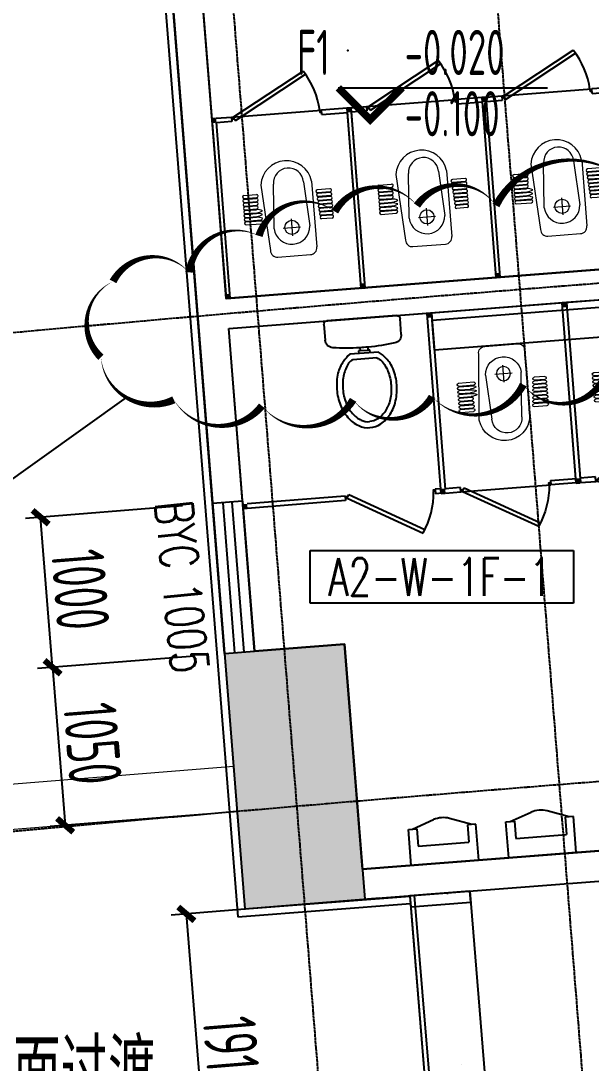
# Model space of a CAD drawing. Header units: millimetres. Extents: x 11639278 to 23698211, y -13072636 to -5537337.
# Drawn here: x 11751299 to 11755088, y -6396176 to -6389251 of the extents above; entities that cross this region are included whole.
import ezdxf
from ezdxf.enums import TextEntityAlignment as Align

# ---------------------------------------------------------------- set-up
doc = ezdxf.new("R2010")
doc.units = ezdxf.units.MM
doc.header["$LTSCALE"] = 10
for name, pattern in [('A2-RD-F1（少）$0$AUDIT_I_130807214254-2', [0]), ('A2-RG-AXIS$0$CENTER', [2, 1.25, -0.25, 0.25, -0.25]), ('A2-RG-AXIS$0$DOTE', [2.42, 2, -0.2, 0.02, -0.2]), ('A2-RI-F1$0$DOT2', [0.125, 0, -0.125])]:
    doc.linetypes.add(name, pattern=pattern)
for name, color, linetype in [('A2-RB-F1$0$A-DIMS-100', 1, 'Continuous'), ('A2-RD-F1（少）$0$A-1-1-X-toilel$0$A-FIXT', 55, 'Continuous'), ('A2-RD-F1（少）$0$B1-WC-FIXT', 55, 'A2-RD-F1（少）$0$AUDIT_I_130807214254-2'), ('A2-RG-AXIS$0$A-GRID', 1, 'A2-RG-AXIS$0$CENTER'), ('A2-RI-F1$0$$1$A-SYMB-NUMB-T', 4, 'Continuous'), ('A2-RI-F1$0$$3$A-SYMB', 4, 'Continuous'), ('A2-RI-F1$0$A-FLOR-OTLN', 4, 'A2-RI-F1$0$DOT2'), ('A2-RI-F1$0$A-GLAZ', 140, 'Continuous'), ('A2-RI-F1$0$A-SYMB', 4, 'Continuous'), ('A2-RI-F1$0$A-SYMB-AREA', 4, 'Continuous'), ('A2-RI-F1$0$A-SYMB-DOOR', 4, 'Continuous'), ('A2-RI-F1$0$A-SYMB-NAME', 4, 'Continuous'), ('A2-RI-F1$0$A-WALL', 7, 'Continuous'), ('A2-RI-F1$0$an-wndw-mull-v', 3, 'Continuous'), ('A2-RS-F1$0$A-HATH-GRAY', 8, 'Continuous'), ('A2-RS-F1$0$A-WALL-CONC', 6, 'Continuous')]:
    doc.layers.add(name, color=color, linetype=linetype)
doc.layers.add('A2-RD-F1（少）$0$A-X-AREA', color=6, linetype='Continuous', plot=False)
doc.layers.add('A2-RI-F1$0$A-X-AREA', color=6, linetype='Continuous', plot=False)
doc.layers.add('A2-RI-F1$0$A-DETL-LLIN', color=3, linetype='Continuous', lineweight=5)
doc.styles.add('A2-RB-F1$0$XD2008', font='hzs.shx', dxfattribs={"width": 0.7, "bigfont": 'hztxt.shx'})
doc.styles.add('A2-RI-F1$0$$1$ECADI-TXT', font='simplex.shx', dxfattribs={"bigfont": 'hztxt.shx'})
doc.styles.add('A2-RI-F1$0$ECADI', font='hzs.shx', dxfattribs={"width": 0.7, "bigfont": 'hztxt.shx'})
doc.styles.add('A2-RI-F1$0$ECADI-TXT', font='simplex.shx', dxfattribs={"bigfont": 'hztxt.shx'})
doc.styles.add('A2-RI-F1$0$XD2008', font='hzs.shx', dxfattribs={"width": 0.7, "bigfont": 'hztxt.shx'})
doc.dimstyles.new('A2-RB-F1$0$XD100$0', dxfattribs={"dimscale": 100, "dimtxt": 3.5, "dimasz": 1, "dimexe": 1, "dimexo": 2, "dimgap": 0.5, "dimtad": 1, "dimdec": 0, "dimdsep": 46, "dimtxsty": 'A2-RB-F1$0$XD2008', "dimblk1": 'A2-RB-F1$0$_ArchTick', "dimblk2": 'A2-RB-F1$0$_ArchTick', "dimsah": 1, "dimcen": 2.5, "dimclrt": 4, "dimaunit": 1, "dimadec": 0, "dimazin": 0, "dimtfac": 1, "dimtdec": 0, "dimtix": 1, "dimtmove": 1, "dimatfit": 3, "dimfxl": 0, "dimtolj": 1, "dimtzin": 0, "dimarcsym": 0})

# ---------------------------------------------------------------- blocks, each defined once
blk = doc.blocks.new('A2-RG-AXIS')
at = {"layer": 'A2-RG-AXIS$0$A-GRID', "linetype": 'A2-RG-AXIS$0$DOTE'}
for p, q in [((11756043.3, -6408979.7), (11752855.5, -6368906.3)), ((11754299.2, -6409123.8), (11751111, -6369045.1))]:
    blk.add_line(p, q, dxfattribs=at)
for radius in [313400, 308700, 304100, 300800]:
    blk.add_arc((11778730.7, -6694178.7), radius, 75.589285, 95.407644, dxfattribs=at)
blk = doc.blocks.new('A2-RB-F1$0$_ArchTick')
at = {"color": 0, "linetype": 'ByBlock', "const_width": 0.4}
blk.add_lwpolyline([(-0.5, -0.5), (0.5, 0.5)], dxfattribs=at)
blk = doc.blocks.new('*D1025')
at = {"layer": 'A2-RB-F1$0$A-DIMS-100', "color": 0, "lineweight": -2, "transparency": 16777216}
for p, q in [((11753683.6, -6395079.2), (11752298.7, -6395192.2)), ((11752553.9, -6397089.2), (11752398.4, -6395184)), ((11753839.1, -6396984.4), (11752454.2, -6397097.4))]:
    blk.add_line(p, q, dxfattribs=at)
at = {"layer": 'Defpoints', "color": 0, "transparency": 16777216}
for p in [(11753882.9, -6395062.9), (11752398.4, -6395184), (11754038.4, -6396968.1)]:
    blk.add_point(p, dxfattribs=at)
at = {"layer": 'A2-RB-F1$0$A-DIMS-100', "color": 0, "lineweight": -2, "transparency": 16777216, "xscale": 100, "yscale": 100, "zscale": 100}
for p, rotation in [((11752398.4, -6395184), 94.66579600365965), ((11752553.9, -6397089.2), 274.6657960036596)]:
    blk.add_blockref('A2-RB-F1$0$_ArchTick', p, dxfattribs=dict(at, rotation=rotation))
at = {"layer": 'A2-RB-F1$0$A-DIMS-100', "color": 4, "transparency": 16777216, "insert": (11752700.4, -6396118.3), "char_height": 350, "attachment_point": 5, "rotation": 274.6658, "style": 'A2-RB-F1$0$XD2008'}
blk.add_mtext('\\A1;1912', dxfattribs=at)
blk = doc.blocks.new('*D691')
at = {"layer": 'A2-RB-F1$0$A-DIMS-100', "color": 0, "lineweight": -2, "transparency": 16777216}
for p, q in [((11752372.9, -6392473.8), (11751330.8, -6392556.7)), ((11751509.8, -6393545.7), (11751430.5, -6392548.8)), ((11752452.1, -6393470.7), (11751410.1, -6393553.6))]:
    blk.add_line(p, q, dxfattribs=at)
at = {"layer": 'Defpoints', "color": 0, "transparency": 16777216}
for p in [(11752572.2, -6392458), (11751430.5, -6392548.8), (11752651.5, -6393454.8)]:
    blk.add_point(p, dxfattribs=at)
at = {"layer": 'A2-RB-F1$0$A-DIMS-100', "color": 0, "lineweight": -2, "transparency": 16777216, "xscale": 100, "yscale": 100, "zscale": 100}
for p, rotation in [((11751430.5, -6392548.8), 94.54826562277884), ((11751509.8, -6393545.7), 274.5482656227788)]:
    blk.add_blockref('A2-RB-F1$0$_ArchTick', p, dxfattribs=dict(at, rotation=rotation))
at = {"layer": 'A2-RB-F1$0$A-DIMS-100', "color": 4, "transparency": 16777216, "insert": (11751694.4, -6393029.4), "char_height": 350, "attachment_point": 5, "rotation": 274.54827, "style": 'A2-RB-F1$0$XD2008'}
blk.add_mtext('\\A1;1000', dxfattribs=at)
blk = doc.blocks.new('*D692')
at = {"layer": 'A2-RB-F1$0$A-DIMS-100', "color": 0, "lineweight": -2, "transparency": 16777216}
for p, q in [((11752452.1, -6393470.7), (11751410.1, -6393553.6)), ((11751509.8, -6393545.7), (11751593.3, -6394595.3)), ((11752535.6, -6394520.4), (11751493.6, -6394603.2))]:
    blk.add_line(p, q, dxfattribs=at)
at = {"layer": 'Defpoints', "color": 0, "transparency": 16777216}
for p in [(11752651.5, -6393454.8), (11752735, -6394504.5), (11751593.3, -6394595.3)]:
    blk.add_point(p, dxfattribs=at)
at = {"layer": 'A2-RB-F1$0$A-DIMS-100', "color": 0, "lineweight": -2, "transparency": 16777216, "xscale": 100, "yscale": 100, "zscale": 100}
for p, rotation in [((11751509.8, -6393545.7), 94.54826562258212), ((11751593.3, -6394595.3), 274.5482656225821)]:
    blk.add_blockref('A2-RB-F1$0$_ArchTick', p, dxfattribs=dict(at, rotation=rotation))
at = {"layer": 'A2-RB-F1$0$A-DIMS-100', "color": 4, "transparency": 16777216, "insert": (11751775.8, -6394052.6), "char_height": 350, "attachment_point": 5, "rotation": 274.54827, "style": 'A2-RB-F1$0$XD2008'}
blk.add_mtext('\\A1;1050', dxfattribs=at)
blk = doc.blocks.new('A2-RS-F1')
at = {"layer": 'A2-RS-F1$0$A-HATH-GRAY', "ltscale": 3}
h = blk.add_hatch(color=256, dxfattribs=at)
h.paths.add_polyline_path([(11790490.7, -6377046.5), (11789491.3, -6377010.6), (11789445.2, -6378310.2), (11790444.5, -6378345.7)], flags=16)
h.paths.add_polyline_path([(11794711.1, -6377235.6), (11794112.3, -6377197.1), (11794061, -6377995.6), (11794659.8, -6378034.1)], flags=0)
h.paths.add_polyline_path([(11794483.3, -6380778.7), (11793884.5, -6380740.2), (11793833.2, -6381538.6), (11794432, -6381577.1)], flags=0)
h.paths.add_polyline_path([(11793886.5, -6390060.6), (11793287.7, -6390022.1), (11793236.4, -6390820.5), (11793835.2, -6390859)], flags=0)
h.paths.add_polyline_path([(11793658.7, -6393603.7), (11793059.9, -6393565.2), (11793008.6, -6394363.6), (11793607.4, -6394402.1)], flags=0)
h.paths.add_polyline_path([(11789926.5, -6392936.5), (11788927.1, -6392900.6), (11788881, -6394200.2), (11789880.4, -6394235.7)], flags=16)
h.paths.add_polyline_path([(11781272, -6392739.2), (11780272, -6392732.1), (11780263.2, -6394032.4), (11781263.2, -6394039.2)], flags=16)
h.paths.add_polyline_path([(11772615.4, -6392790.7), (11771615.7, -6392812.3), (11771644.2, -6394112.4), (11772644, -6394090.4)], flags=16)
h.paths.add_polyline_path([(11771835.6, -6400549.4, 1), (11772735.6, -6400549.4, 1)])
h.paths.add_polyline_path([(11789601.8, -6400663.7, 1), (11788701.8, -6400663.7, 1)], flags=0)
h.paths.add_polyline_path([(11797125.5, -6401083.9, 1), (11798025.5, -6401083.9, 1)], flags=0)
h.paths.add_polyline_path([(11772266.5, -6376894.6), (11771266.7, -6376916.1), (11771295.3, -6378216.2), (11772295, -6378194.3)], flags=16)
h.paths.add_polyline_path([(11781379.7, -6376839.6), (11780379.7, -6376832.4), (11780370.9, -6378132.8), (11781370.9, -6378139.6)], flags=16)
h.paths.add_polyline_path([(11752826.5, -6385566), (11752029, -6385629.4), (11752187.6, -6387623.1), (11752985.1, -6387559.7)], flags=17)
h.paths.add_polyline_path([(11757362.8, -6385212.9), (11756565.3, -6385276.3), (11756723.9, -6387270.1), (11757521.2, -6387204.8)], flags=17)
h.paths.add_polyline_path([(11762965.1, -6393140.9), (11763031, -6394439.6), (11764029.7, -6394388.9), (11763963.9, -6393090.2)])
h.paths.add_polyline_path([(11793008.6, -6394363.6), (11793607.4, -6394402.1), (11793658.7, -6393603.7), (11793059.9, -6393565.2)], flags=17)
h.paths.add_polyline_path([(11793236.4, -6390820.5), (11793835.2, -6390859), (11793886.5, -6390060.6), (11793287.7, -6390022.1)], flags=17)
h.paths.add_polyline_path([(11793833.2, -6381538.6), (11794432, -6381577.1), (11794483.3, -6380778.7), (11793884.5, -6380740.2)], flags=17)
h.paths.add_polyline_path([(11794061, -6377995.6), (11794659.8, -6378034.1), (11794711.1, -6377235.6), (11794112.3, -6377197.1)], flags=17)
h.paths.add_polyline_path([(11762159.9, -6377261.3), (11762225.8, -6378560), (11763224.5, -6378509.3), (11763158.6, -6377210.6)], flags=17)
edge = h.paths.add_edge_path(flags=16)
edge.add_arc((11772285.6, -6400549.4), 450, 0, 360)
edge = h.paths.add_edge_path(flags=16)
edge.add_arc((11789151.8, -6400663.7), 450, 0, 360)
edge = h.paths.add_edge_path()
edge.add_arc((11763857, -6400855.6), 450, 0, 360)
edge = h.paths.add_edge_path(flags=17)
edge.add_arc((11797575.5, -6401083.9), 450, 0, 360)
edge = h.paths.add_edge_path()
edge.add_arc((11755440.6, -6401403.6), 450, 0, 360)
h.paths.add_polyline_path([(11756756.1, -6377586.7), (11756914.7, -6379580.4), (11756117.2, -6379643.9), (11755958.6, -6377650.1)], flags=17)
h.paths.add_polyline_path([(11757322.6, -6394796.6), (11758120, -6394731.3), (11758001.2, -6393237.8), (11757203.7, -6393301.3)])
h.paths.add_polyline_path([(11752786.3, -6395149.5), (11753583.8, -6395086), (11753449, -6393391.4), (11752651.5, -6393454.8)])
h.paths.add_polyline_path([(11751581, -6379997.1), (11752378.4, -6379933.7), (11752219.8, -6377940), (11751422.4, -6378003.4)])
edge = h.paths.add_edge_path()
edge.add_line((11771615.7, -6392812.7), (11771644.2, -6394112.4))
edge.add_line((11771644.2, -6394112.4), (11772644, -6394090.4))
edge.add_line((11772644, -6394090.4), (11772615.4, -6392790.7))
edge.add_line((11772615.4, -6392790.7), (11771615.7, -6392812.3))
edge.add_line((11780272, -6392732.4), (11780263.2, -6394032.4))
edge.add_line((11780263.2, -6394032.4), (11781263.2, -6394039.2))
edge.add_line((11781263.2, -6394039.2), (11781272, -6392739.2))
edge.add_line((11781272, -6392739.2), (11780272, -6392732.1))
edge.add_line((11788927.1, -6392901), (11788881, -6394200.2))
edge.add_line((11788881, -6394200.2), (11789880.4, -6394235.7))
edge.add_line((11789880.4, -6394235.7), (11789926.5, -6392936.5))
edge.add_line((11789926.5, -6392936.5), (11788927.1, -6392900.6))
edge.add_line((11789491.3, -6377011), (11789445.2, -6378310.2))
edge.add_line((11789445.2, -6378310.2), (11790444.5, -6378345.7))
edge.add_line((11790444.5, -6378345.7), (11790490.7, -6377046.5))
edge.add_line((11790490.7, -6377046.5), (11789491.3, -6377010.6))
edge.add_line((11780379.7, -6376832.8), (11780370.9, -6378132.8))
edge.add_line((11780370.9, -6378132.8), (11781370.9, -6378139.6))
edge.add_line((11781370.9, -6378139.6), (11781379.7, -6376839.6))
edge.add_line((11781379.7, -6376839.6), (11780379.7, -6376832.4))
edge.add_line((11771266.7, -6376916.5), (11771295.3, -6378216.2))
edge.add_line((11771295.3, -6378216.2), (11772295, -6378194.3))
edge.add_line((11772295, -6378194.3), (11772266.5, -6376894.6))
edge.add_line((11772266.5, -6376894.6), (11771266.7, -6376916.1))
edge.add_line((11756723.9, -6387270.1), (11757521.2, -6387204.8))
edge.add_line((11756565.3, -6385276.3), (11757362.8, -6385212.9))
edge.add_line((11756565.3, -6385276.3), (11756723.9, -6387270.1))
edge.add_line((11752187.6, -6387623.1), (11752985.1, -6387559.7))
edge.add_line((11752029, -6385629.4), (11752826.5, -6385566))
edge.add_line((11752029, -6385629.4), (11752187.6, -6387623.2))
edge.add_line((11752826.5, -6385566), (11752985.1, -6387559.7))
edge.add_line((11757362.2, -6385205.2), (11757521.2, -6387204.8))
edge = h.paths.add_edge_path()
edge.add_arc((11847549.5, -6408655.2), 450, 0, 360)
h.paths.add_polyline_path([(11818747.1, -6372607.5), (11817357.2, -6372439.1), (11817138.8, -6374225.8), (11818528.7, -6374394.2)])
h.paths.add_polyline_path([(11827964.2, -6373889.1), (11826579.8, -6373680.9), (11826310.1, -6375460.6), (11827694.6, -6375668.8)])
h.paths.add_polyline_path([(11837140.7, -6375434.8), (11835762.8, -6375187), (11835442.2, -6376958.2), (11836820.1, -6377206.1)])
h.paths.add_polyline_path([(11814457.2, -6396161.7), (11815846.9, -6396331.6), (11816041, -6394743.5), (11814651.4, -6394573.1)])
h.paths.add_polyline_path([(11851385, -6401917.5), (11850605.4, -6401737.8), (11850371.1, -6402710), (11851150.7, -6402889.7)])
h.paths.add_polyline_path([(11846959.8, -6400859), (11846180.2, -6400679.3), (11845945.9, -6401651.6), (11846725.5, -6401831.3)])
h.paths.add_polyline_path([(11841338.2, -6400630.1), (11839968.3, -6400341.3), (11840298.4, -6398775.8), (11841668.4, -6399064)])
h.paths.add_polyline_path([(11831505.8, -6398704), (11832883.4, -6398953.4), (11833168.4, -6397379), (11831790.9, -6397129.1)])
h.paths.add_polyline_path([(11822999.8, -6397310.5), (11824384, -6397520.2), (11824623.6, -6395938.3), (11823239.5, -6395728)])
h.paths.add_polyline_path([(11806985.1, -6395311.3), (11806188.5, -6395237.1), (11806299.9, -6394042), (11807096.4, -6394116.5)])
h.paths.add_polyline_path([(11800592, -6394828.7), (11801190.8, -6394867.2), (11801242.1, -6394068.8), (11800643.4, -6394030.3)])
h.paths.add_polyline_path([(11793008.6, -6394363.6), (11793607.4, -6394402.1), (11793658.7, -6393603.7), (11793059.9, -6393565.2)], flags=17)
h.paths.add_polyline_path([(11800819.8, -6391285.9), (11801418.6, -6391324.4), (11801469.9, -6390525.9), (11800871.2, -6390487.4)])
h.paths.add_polyline_path([(11793236.4, -6390820.5), (11793835.2, -6390859), (11793886.5, -6390060.6), (11793287.7, -6390022.1)], flags=17)
h.paths.add_polyline_path([(11853037, -6395063.6), (11853271.3, -6394091.4), (11852491.7, -6393911.7), (11852257.4, -6394883.9)])
h.paths.add_polyline_path([(11854911.5, -6387286.2), (11855145.9, -6386314), (11854366.3, -6386134.3), (11854131.9, -6387106.5)])
h.paths.add_polyline_path([(11846269, -6377243.5), (11844898.8, -6376956.1), (11844527.5, -6378717.4), (11845897.7, -6379004.7)])
h.paths.add_polyline_path([(11848611.8, -6394005), (11848846.2, -6393032.8), (11848066.6, -6392853.1), (11847832.2, -6393825.3)])
h.paths.add_polyline_path([(11850486.4, -6386227.4), (11850720.8, -6385255.2), (11849941.2, -6385075.5), (11849706.8, -6386047.7)])
h.paths.add_polyline_path([(11843712.1, -6384523.3), (11844299.2, -6384647.1), (11844423, -6384060), (11843835.9, -6383936.2)])
h.paths.add_polyline_path([(11842061.7, -6392351.2), (11842648.8, -6392475), (11842772.6, -6391887.9), (11842185.5, -6391764.1)])
h.paths.add_polyline_path([(11808357.4, -6373042.4), (11808954.8, -6373098.1), (11809029, -6372301.4), (11808431.6, -6372245.8)])
h.paths.add_polyline_path([(11793833.2, -6381538.6), (11794432, -6381577.1), (11794483.3, -6380778.7), (11793884.5, -6380740.2)], flags=17)
h.paths.add_polyline_path([(11801416.6, -6382004.6), (11802015.3, -6382043.1), (11802066.7, -6381244.7), (11801467.9, -6381206.2)])
h.paths.add_polyline_path([(11801644.4, -6378461.8), (11802243.1, -6378500.3), (11802294.5, -6377701.9), (11801695.7, -6377663.4)])
h.paths.add_polyline_path([(11794061, -6377995.6), (11794659.8, -6378034.1), (11794711.1, -6377235.6), (11794112.3, -6377197.1)], flags=17)
h.paths.add_polyline_path([(11808460.5, -6379479.9), (11807663.9, -6379405.7), (11807775.3, -6378210.6), (11808571.8, -6378285.1)])
edge = h.paths.add_edge_path(flags=16)
edge.add_arc((11772285.6, -6400549.4), 450, 0, 360)
edge = h.paths.add_edge_path(flags=17)
edge.add_arc((11789151.8, -6400663.7), 450, 0, 360)
edge = h.paths.add_edge_path(flags=17)
edge.add_arc((11797575.5, -6401083.9), 450, 0, 360)
edge = h.paths.add_edge_path()
edge.add_arc((11805983.7, -6401745.9), 450, 0, 360)
edge = h.paths.add_edge_path()
edge.add_arc((11814369.4, -6402649), 450, 0, 360)
edge = h.paths.add_edge_path()
edge.add_arc((11822725.7, -6403792.5), 450, 0, 360)
edge = h.paths.add_edge_path()
edge.add_arc((11831045.7, -6405175.5), 450, 0, 360)
edge = h.paths.add_edge_path()
edge.add_arc((11839322.6, -6406796.9), 450, 0, 360)
edge = h.paths.add_edge_path(flags=17)
edge.add_line((11771615.7, -6392812.7), (11771644.2, -6394112.4))
edge.add_line((11771644.2, -6394112.4), (11772644, -6394090.4))
edge.add_line((11772644, -6394090.4), (11772615.4, -6392790.7))
edge.add_line((11772615.4, -6392790.7), (11771615.7, -6392812.3))
edge.add_line((11780272, -6392732.4), (11780263.2, -6394032.4))
edge.add_line((11780263.2, -6394032.4), (11781263.2, -6394039.2))
edge.add_line((11781263.2, -6394039.2), (11781272, -6392739.2))
edge.add_line((11781272, -6392739.2), (11780272, -6392732.1))
edge.add_line((11788927.1, -6392901), (11788881, -6394200.2))
edge.add_line((11788881, -6394200.2), (11789880.4, -6394235.7))
edge.add_line((11789880.4, -6394235.7), (11789926.5, -6392936.5))
edge.add_line((11789926.5, -6392936.5), (11788927.1, -6392900.6))
edge.add_line((11789491.3, -6377011), (11789445.2, -6378310.2))
edge.add_line((11789445.2, -6378310.2), (11790444.5, -6378345.7))
edge.add_line((11790444.5, -6378345.7), (11790490.7, -6377046.5))
edge.add_line((11790490.7, -6377046.5), (11789491.3, -6377010.6))
edge.add_line((11780379.7, -6376832.8), (11780370.9, -6378132.8))
edge.add_line((11780370.9, -6378132.8), (11781370.9, -6378139.6))
edge.add_line((11781370.9, -6378139.6), (11781379.7, -6376839.6))
edge.add_line((11781379.7, -6376839.6), (11780379.7, -6376832.4))
edge.add_line((11771266.7, -6376916.5), (11771295.3, -6378216.2))
edge.add_line((11771295.3, -6378216.2), (11772295, -6378194.3))
edge.add_line((11772295, -6378194.3), (11772266.5, -6376894.6))
edge.add_line((11772266.5, -6376894.6), (11771266.7, -6376916.1))
edge = h.paths.add_edge_path()
edge.add_arc((11780719.5, -6400485.4), 450, 0, 360)
at = {"layer": 'A2-RS-F1$0$A-WALL-CONC', "ltscale": 3}
for p, q in [((11752651.5, -6393454.8), (11753449, -6393391.4)), ((11753449, -6393391.4), (11753583.8, -6395086)), ((11752651.5, -6393454.8), (11752786.3, -6395149.5)), ((11752786.3, -6395149.5), (11753583.8, -6395086))]:
    blk.add_line(p, q, dxfattribs=at)
blk = doc.blocks.new('A2-RI-F1$0$ECADI-TAG-HGHT（国标）')
at = {"color": 1}
blk.add_line((-2.121, 2.121), (11.768, 2.121), dxfattribs=at)
at = {"color": 1, "const_width": 0.5}
blk.add_lwpolyline([(-2.121, 2.121), (0, 0), (2.121, 2.121)], dxfattribs=at)
at = {"color": 1}
blk.add_point((-1.481, 4.6), dxfattribs=at)
at = {"style": 'A2-RI-F1$0$XD2008', "width": 0.7}
blk.add_attdef('FL', text='', height=3, dxfattribs=at).set_placement((-2.689, 2.967), align=Align.RIGHT)
for tag, p in [('F.F.L.', (2.284, 2.967)), ('T.O.S.', (2.284, -1.104))]:
    blk.add_attdef(tag, p, '', height=3, dxfattribs=at)
blk = doc.blocks.new('A2-RI-F1$0$645YRTH')
at = {"layer": 'A2-RI-F1$0$$1$A-SYMB-NUMB-T', "color": 1}
for p, q in [((0, -350), (0, 0)), ((0, 0), (1750, 0)), ((1750, 0), (1750, -350)), ((1750, -350), (0, -350))]:
    blk.add_line(p, q, dxfattribs=at)
at = {"layer": 'A2-RI-F1$0$$1$A-SYMB-NUMB-T', "style": 'A2-RI-F1$0$$1$ECADI-TXT', "width": 0.7}
blk.add_attdef('CODE', text='', height=250, dxfattribs=at).set_placement((750, -175), align=Align.MIDDLE_CENTER)
blk = doc.blocks.new('A2-RI-F1$0$5erhfh')
at = {"layer": 'A2-RI-F1$0$A-SYMB-AREA', "style": 'A2-RI-F1$0$ECADI', "width": 0.7}
blk.add_attdef('340M2', text='', height=2.5, dxfattribs=at).set_placement((0, 1.25), align=Align.MIDDLE_LEFT)
at = {"layer": 'A2-RI-F1$0$A-SYMB-NAME', "style": 'A2-RI-F1$0$ECADI', "width": 0.7}
blk.add_attdef('CHINESENAME', (-12.292, 3.087), '', height=4.5, dxfattribs=at)
blk = doc.blocks.new('A2-RI-F1$0$5yrthfh')
at = {"layer": 'A2-RI-F1$0$an-wndw-mull-v'}
blk.add_lwpolyline([(3.2, -37.4), (402, -3.5), (395.5, 71.2), (-3.2, 37.4), (3.2, -37.4)], close=True, dxfattribs=at)
blk = doc.blocks.new('A2-RI-F1$0$564hysrthtdh')
at = {"rotation": 359.6372388827635}
blk.add_blockref('A2-RI-F1$0$5yrthfh', (-1554.7, 6302.9), dxfattribs=at)
blk = doc.blocks.new('A2-RI-F1$0$ECADI-TAG-DOOR')
blk = doc.blocks.new('A2-RI-F1')
at = {"layer": 'A2-RI-F1$0$A-DETL-LLIN'}
for p, q in [((11752711.2, -6394205.4), (11749119.7, -6394491.1)), ((11752735, -6394504.5), (11749194.1, -6394786.2))]:
    blk.add_line(p, q, dxfattribs=at)
at = {"layer": 'A2-RI-F1$0$A-FLOR-OTLN', "ltscale": 1000}
blk.add_lwpolyline([(11814764.2, -6394127.4), (11817357.4, -6372440.5, -0.024943), (11849205.6, -6377886.4), (11848159.2, -6382228.1), (11851284.2, -6382919.5), (11850720.9, -6385256.6), (11855146, -6386315.4), (11851150.8, -6402891.1), (11849876.5, -6402592.9), (11848102.5, -6409766.8, 0.080418), (11754733.7, -6402413.9), (11754132.4, -6395046.4), (11752786.4, -6395150.9), (11751422.5, -6378004.8), (11756208, -6377631.7), (11756045.3, -6375586.8, -0.038938), (11805715.9, -6375922.1), (11805966.1, -6372030.7, -0.006016), (11817268.4, -6373184.4, -0.006016)], format="xyb", dxfattribs=at)
at = {"layer": 'A2-RI-F1$0$A-GLAZ'}
for p, q in [((11752651.5, -6393454.8), (11752572.2, -6392458)), ((11752721.3, -6393449.3), (11752642, -6392452.4)), ((11752701.7, -6392447.7), (11752781, -6393444.5)), ((11752771.5, -6392442.1), (11752850.8, -6393439)), ((11754281.7, -6395032.1), (11754437, -6396934.9)), ((11753883, -6395063.6), (11754035.4, -6396930.7)), ((11753912.9, -6395061.3), (11754065.2, -6396928.1))]:
    blk.add_line(p, q, dxfattribs=at)
at = {"layer": 'A2-RI-F1$0$A-WALL'}
for p, q in [((11752572.2, -6392458), (11752029, -6385629.4)), ((11752664.5, -6391096), (11752442.4, -6388303.8)), ((11752664.5, -6391096), (11757599.6, -6390712)), ((11752680.4, -6391295.4), (11757615.5, -6390911.4)), ((11752771.6, -6392442.1), (11752680.4, -6391295.4)), ((11752771.5, -6392442.1), (11752572.2, -6392458)), ((11753568.4, -6394886.6), (11757307.2, -6394597.2)), ((11753583.8, -6395086), (11757322.6, -6394796.6))]:
    blk.add_line(p, q, dxfattribs=at)
at = {"layer": 'A2-RI-F1$0$A-X-AREA'}
for points in [[(11850108.4, -6402699.1), (11851187.8, -6402951), (11855206.3, -6386278.4), (11850781.2, -6385219.6), (11851344.3, -6382881.6), (11848219.6, -6382189), (11849265.8, -6377848.6, 0.024996), (11817313.7, -6372383.5), (11817247, -6372928.9, 0.006331), (11805733, -6371757.5), (11805482.7, -6375649.8, 0.038927), (11755776, -6375354), (11755954.7, -6377600.2), (11751368.6, -6377957.4), (11752740.6, -6395204.6), (11753887.3, -6395115.2), (11754504.9, -6402683.7, -0.080928), (11848284.8, -6410068.7), (11850119.8, -6402650.4)], [(11817296.7, -6372934.6, 0.006358), (11805733, -6371757.5), (11805482.7, -6375649.8, 0.038927), (11755776, -6375354), (11755958.6, -6377650.1), (11751422.4, -6378003.4), (11752786.4, -6395150.9), (11753883.2, -6395065.3), (11754504.9, -6402683.7, -0.080928), (11848284.8, -6410068.7), (11850119.8, -6402650.4), (11851150.8, -6402891.1), (11855146, -6386315.4), (11850720.9, -6385256.6), (11851283.7, -6382919.4), (11848159.1, -6382226.8), (11849205.2, -6377886.3, 0.024918), (11817357.2, -6372439.1), (11817296.6, -6372935)]]:
    blk.add_lwpolyline(points, format="xyb", dxfattribs=at)
for points in [[(11755958.6, -6377650.1), (11751422.4, -6378003.4), (11752786.4, -6395150.9), (11753882, -6395065.4)], [(11754031, -6391240.4), (11755626.1, -6391116.3), (11755641.7, -6391315.7), (11754046.5, -6391439.8), (11754031, -6391240.4)]]:
    blk.add_lwpolyline(points, dxfattribs=at)
for points in [[(11752664.8, -6391097.5), (11752387, -6387607.3), (11757321.9, -6387221.1), (11757488.6, -6389316.4), (11756192.5, -6389417.2), (11756303.5, -6390812.8)], [(11752680.4, -6391295.4), (11757615.5, -6390911.4), (11757801.8, -6393253.7), (11757203.7, -6393301.3), (11757307.2, -6394597.2), (11753568.4, -6394886.6), (11753449, -6393391.4), (11752850.9, -6393439)]]:
    blk.add_lwpolyline(points, close=True, dxfattribs=at)
at = {"layer": 'Defpoints', "color": 3}
blk.add_line((11751999.6, -6391753.5), (11731372, -6406443), dxfattribs=at)
for points in [[(11754455.4, -6390477.7, 0, 50, 0.520567), (11753930.5, -6390477.7, 0, 50, 0.520567), (11753930.5, -6390477.7, 0, 50, 0.520567), (11753385.4, -6390518, 0, 50, 0.520567), (11753385.4, -6390518, 0, 50, 0.520567), (11752880.6, -6390679.4, 0, 50, 0.520567), (11752880.6, -6390679.4, 0, 50, 0.520567), (11752416.3, -6390921.4, 0, 50, 0.520567), (11752416.3, -6390921.4, 0, 50, 0.520567), (11751911.6, -6390981.9, 0, 50, 0.520567), (11751911.6, -6390981.9, 0, 50, 0.520567), (11751830.8, -6391486.2, 0, 50, 0.520567), (11751830.8, -6391486.2, 0, 50, 0.520567), (11752315.4, -6391768.6, 0, 50, 0.520567), (11752315.4, -6391768.6, 0, 50, 0.520567), (11752900.8, -6391808.9, 0, 50, 0.520567), (11752900.8, -6391808.9, 0, 50, 0.520567), (11753506.5, -6391768.6, 0, 50, 0.520567), (11753506.5, -6391768.6, 0, 50, 0.520567), (11754031.4, -6391748.4, 0, 50, 0.520567), (11754031.4, -6391748.4, 0, 50, 0.520567), (11754637.1, -6391667.7, 0, 50, 0.520567), (11754637.1, -6391667.7, 0, 50, 0.520567), (11755162, -6391647.6, 0, 50, 0.520567)], [(11755363.9, -6390356.6, 0, 50, 0.520567), (11754455.4, -6390477.7, 0, 0, 0)]]:
    blk.add_lwpolyline(points, format="xyseb", dxfattribs=at)
for name, p in [('A2-RS-F1', (0, 0)), ('A2-RI-F1$0$564hysrthtdh', (11755440.6, -6401403.6))]:
    blk.add_blockref(name, p)
ref = blk.add_blockref('A2-RI-F1$0$5erhfh', (11751532.6, -6396774.9), dxfattribs=dict(xscale=100, yscale=100, zscale=100))
ref.add_attrib('CHINESENAME', '以小斜面过渡', (11750303.5, -6396466.1), dxfattribs={"layer": 'A2-RI-F1$0$A-SYMB-NAME', "height": 450, "style": 'A2-RI-F1$0$ECADI', "width": 0.7})
at = {"layer": 'A2-RI-F1$0$$3$A-SYMB'}
ref = blk.add_blockref('A2-RI-F1$0$645YRTH', (11753221.3, -6392770), dxfattribs=at)
ref.add_attrib('CODE', 'A2-W-1F-1', dxfattribs={"layer": 'A2-RI-F1$0$$1$A-SYMB-NUMB-T', "height": 250, "style": 'A2-RI-F1$0$$1$ECADI-TXT', "width": 0.7}).set_placement((11754084, -6392945), align=Align.MIDDLE_CENTER)
at = {"layer": 'A2-RI-F1$0$A-SYMB', "xscale": 99.99999999989086, "yscale": 99.99999999989086, "zscale": 99.99999999989086}
blk.add_blockref('A2-RI-F1$0$ECADI-TAG-HGHT（国标）', (11753620.2, -6389907.3), dxfattribs=at).add_auto_attribs({'F.F.L.': '-0.020', 'T.O.S.': '-0.100', 'FL': 'F1'})
at = {"layer": 'A2-RI-F1$0$A-SYMB-DOOR'}
ref = blk.add_blockref('A2-RI-F1$0$ECADI-TAG-DOOR', (11751532.8, -6393203), dxfattribs=dict(at, xscale=99.99999999935461, yscale=99.99999999935461, zscale=99.99999999935461, rotation=275.8772639322853))
ref.add_attrib('门窗主编号1', 'BYC', dxfattribs={"height": 250, "rotation": 275.87726, "style": 'A2-RI-F1$0$ECADI-TXT', "width": 0.7}).set_placement((11752233.8, -6392899.7), align=Align.RIGHT)
ref.add_attrib('门窗主编号2', '1005', (11752239.8, -6392998.5, 333.3), dxfattribs={"height": 250, "rotation": 275.87726, "style": 'A2-RI-F1$0$ECADI-TXT', "width": 0.7})
blk = doc.blocks.new('A2-RD-F1（少）$0$A-1-1-X-toilel$0$A-1-10-01~10(B1~wd)$0$333')
at = {"layer": 'A2-RD-F1（少）$0$A-1-1-X-toilel$0$A-FIXT'}
for p, q in [((0, -225), (0, 225)), ((0, 225), (240, 225)), ((240, 225), (240, 168.7)), ((240, 168.7), (124.4, 168.7)), ((124.4, 168.7), (124.4, -168.7)), ((240, 196.9), (291.3, 53.1)), ((240, -196.9), (291.3, -53.1)), ((240, -168.7), (124.4, -168.7)), ((240, -225), (240, -168.7)), ((0, -225), (240, -225))]:
    blk.add_line(p, q, dxfattribs=at)
blk.add_ellipse((225.2, 0), major_axis=(0, 112.5), ratio=0.666667, start_param=4.220783, end_param=5.203995, dxfattribs=at)
blk = doc.blocks.new('A2-RD-F1（少）$0$A-1-1-X-toilel$0$A-1-10-01~10(B1~wd)$0$A1088D2A')
at = {"layer": 'A2-RD-F1（少）$0$A-1-1-X-toilel$0$A-FIXT'}
for p, q in [((-0.43, 0), (0.43, 0)), ((-0.47, -0.235), (-0.47, -0.04)), ((0.47, -0.04), (0.47, -0.235)), ((-0.05, -0.396), (-0.05, -0.361)), ((0.05, -0.361), (0.05, -0.396)), ((-0.176, -0.431), (0.181, -0.431)), ((-0.148, -0.5), (0.148, -0.5)), ((-0.07, -0.396), (-0.05, -0.396)), ((-0.07, -0.431), (-0.07, -0.396)), ((0.05, -0.396), (-0.05, -0.396)), ((0.05, -0.396), (0.07, -0.396)), ((0.07, -0.396), (0.07, -0.431))]:
    blk.add_line(p, q, dxfattribs=at)
for points in [[(0.002, -1.35, -0.128381), (-0.133, -1.315, -0.106268), (-0.259, -1.203, -0.085065), (-0.338, -1.047, -0.074422), (-0.368, -0.849, -0.074422), (-0.338, -0.652, -0.093985), (-0.259, -0.514, -0.073872), (-0.176, -0.431, -0.130921)], [(-0.148, -0.5, 0.073654), (-0.204, -0.54, 0.085065), (-0.272, -0.674, 0.074422), (-0.298, -0.849, 0.074422), (-0.272, -1.025, 0.085065), (-0.204, -1.159, 0.106268), (-0.101, -1.25, 0.128381), (-0.002, -1.276, 0.131396)], [(0.181, -0.431, -0.073872), (0.264, -0.514, -0.093985), (0.343, -0.652, -0.074422), (0.372, -0.849, -0.074422), (0.343, -1.047, -0.085065), (0.264, -1.203, -0.106268), (0.138, -1.315, -0.128381), (0.002, -1.35, -0.130921)], [(0.148, -0.5, -0.073654), (0.204, -0.54, -0.085065), (0.272, -0.674, -0.074422), (0.298, -0.849, -0.074422), (0.272, -1.025, -0.085065), (0.204, -1.159, -0.106268), (0.101, -1.25, -0.128381), (0.002, -1.276, -0.131396)]]:
    blk.add_lwpolyline(points, format="xyb", dxfattribs=at)
for centre, radius, start, end in [((-0.43, -0.04), 0.04, 90, 180), ((0.43, -0.04), 0.04, 0, 90), ((-0.37, -0.235), 0.1, 180, 262.0681), ((0.37, -0.235), 0.1, 277.9319, 0), ((0, 2.42), 2.781, 262.0681, 268.9699), ((0, 2.42), 2.781, 268.9699, 271.0301), ((0, 2.42), 2.781, 271.0301, 277.9319)]:
    blk.add_arc(centre, radius, start, end, dxfattribs=at)
blk = doc.blocks.new('A2-RD-F1（少）$0$BI-W-db')
at = {"layer": 'A2-RD-F1（少）$0$A-1-1-X-toilel$0$A-FIXT'}
for points in [[(-10400, 6726), (-10370, 6726), (-10400, 6756), (-10370, 6756)], [(-9230, 6726), (-9200, 6726), (-9230, 6756), (-9200, 6756)], [(-10400, 5826), (-10370, 5826), (-10400, 5856), (-10370, 5856)], [(-9230, 5826), (-9200, 5826), (-9230, 5856), (-9200, 5856)]]:
    blk.add_trace(points, dxfattribs=at)
at = {"layer": 'A2-RD-F1（少）$0$B1-WC-FIXT'}
for p, q in [((-10400, 6755.9), (-10400, 6730.5)), ((-9200, 6755.9), (-10400, 6755.9)), ((-10400, 5851.4), (-10400, 6755.9)), ((-10400, 6726), (-9225.4, 6726)), ((-9230, 6623.5), (-9230, 6726)), ((-9200, 6755.9), (-9200, 6730.5)), ((-9200, 6726), (-9200, 6623.5)), ((-9200, 6623.5), (-9230, 6623.5)), ((-9202.6, 6612.6), (-9225.3, 6599.5)), ((-9225.3, 6599.5), (-8955.3, 6112.6)), ((-9202.6, 6612.6), (-8932.6, 6125.7)), ((-9230, 6023.5), (-9230, 5851.4)), ((-9230, 6023.5), (-9200, 6023.5)), ((-9200, 5826), (-9200, 6023.5)), ((-9225.4, 5856), (-10400, 5856)), ((-10400, 5851.4), (-10400, 5826)), ((-10400, 5826), (-10400, 5851.4)), ((-10400, 5826), (-9200, 5826))]:
    blk.add_line(p, q, dxfattribs=at)
at = {"layer": 'A2-RD-F1（少）$0$B1-WC-FIXT', "lineweight": 13}
for p, q in [((-9911.9, 6592.4), (-9911.9, 6592.4)), ((-9901.9, 6582.4), (-9901.9, 6482)), ((-9896.9, 6582.4), (-9896.9, 6480.1)), ((-9886.9, 6592.4), (-9886.9, 6592.4)), ((-9876.9, 6582.4), (-9876.9, 6510)), ((-9871.9, 6582.4), (-9871.9, 6508)), ((-9861.9, 6592.4), (-9861.9, 6592.4)), ((-9851.9, 6582.4), (-9851.9, 6508)), ((-9846.9, 6582.4), (-9846.9, 6506.1)), ((-9836.9, 6592.4), (-9836.9, 6592.4)), ((-9826.9, 6582.4), (-9826.9, 6506.1)), ((-9821.9, 6582.4), (-9821.9, 6504.1)), ((-9811.9, 6592.4), (-9811.9, 6592.4)), ((-9801.9, 6582.4), (-9801.9, 6504.1)), ((-9796.9, 6582.4), (-9796.9, 6502.2)), ((-9786.9, 6592.4), (-9786.9, 6592.4)), ((-9776.9, 6582.4), (-9776.9, 6502.2)), ((-9771.9, 6582.4), (-9771.9, 6500.3)), ((-9761.9, 6592.4), (-9761.9, 6592.4)), ((-9751.9, 6582.4), (-9751.9, 6500.3)), ((-9746.9, 6582.4), (-9746.9, 6498.3)), ((-9736.9, 6592.4), (-9736.9, 6592.4)), ((-9726.9, 6582.4), (-9726.9, 6498.3)), ((-9665.6, 6464.5), (-10104.5, 6434.6)), ((-9911.9, 6472), (-9911.9, 6472)), ((-9886.9, 6472), (-9886.9, 6472)), ((-9886.9, 6470.1), (-9886.9, 6470.1)), ((-9861.9, 6472), (-9861.9, 6472)), ((-9861.9, 6468.1), (-9861.9, 6468.1)), ((-9836.9, 6466.2), (-9836.9, 6466.2)), ((-9811.9, 6494.1), (-9811.9, 6494.1)), ((-9786.9, 6492.2), (-9786.9, 6492.2)), ((-9761.9, 6490.3), (-9761.9, 6490.3)), ((-9736.9, 6488.3), (-9736.9, 6488.3)), ((-10152, 6389.2), (-10152, 6172.3)), ((-9962, 6399.4), (-9665.6, 6380.7)), ((-9962, 6337.9), (-9962, 6223.6)), ((-9904.8, 6280.7), (-10019.1, 6280.7)), ((-9665.6, 6180.7), (-9962, 6162.1)), ((-9665.6, 6126.8), (-10104.5, 6126.8)), ((-9836.9, 6095.3), (-9836.9, 6095.3)), ((-9836.9, 6095.3), (-9836.9, 6095.3)), ((-9811.9, 6097.3), (-9811.9, 6097.3)), ((-9811.9, 6097.3), (-9811.9, 6097.3)), ((-9786.9, 6099.2), (-9786.9, 6099.2)), ((-9786.9, 6099.2), (-9786.9, 6099.2)), ((-9761.9, 6101.1), (-9761.9, 6101.1)), ((-9761.9, 6101.1), (-9761.9, 6101.1)), ((-9736.9, 6103.1), (-9736.9, 6103.1)), ((-9736.9, 6103.1), (-9736.9, 6103.1)), ((-9921.9, 6009), (-9921.9, 6079.5)), ((-9921.9, 6009), (-9921.9, 6079.5)), ((-9911.9, 6089.5), (-9911.9, 6089.5)), ((-9911.9, 6089.5), (-9911.9, 6089.5)), ((-9901.9, 6009), (-9901.9, 6079.5)), ((-9901.9, 6009), (-9901.9, 6079.5)), ((-9896.9, 6009), (-9896.9, 6081.4)), ((-9896.9, 6009), (-9896.9, 6081.4)), ((-9886.9, 6091.4), (-9886.9, 6091.4)), ((-9886.9, 6091.4), (-9886.9, 6091.4)), ((-9886.9, 6089.5), (-9886.9, 6089.5)), ((-9886.9, 6089.5), (-9886.9, 6089.5)), ((-9876.9, 6009), (-9876.9, 6081.4)), ((-9876.9, 6009), (-9876.9, 6081.4)), ((-9871.9, 6009), (-9871.9, 6083.4)), ((-9871.9, 6009), (-9871.9, 6083.4)), ((-9861.9, 6093.4), (-9861.9, 6093.4)), ((-9861.9, 6093.4), (-9861.9, 6093.4)), ((-9861.9, 6089.5), (-9861.9, 6089.5)), ((-9861.9, 6089.5), (-9861.9, 6089.5)), ((-9851.9, 6009), (-9851.9, 6083.4)), ((-9851.9, 6009), (-9851.9, 6083.4)), ((-9846.9, 6009), (-9846.9, 6085.3)), ((-9846.9, 6009), (-9846.9, 6085.3)), ((-9826.9, 6009), (-9826.9, 6085.3)), ((-9826.9, 6009), (-9826.9, 6085.3)), ((-9821.9, 6009), (-9821.9, 6087.3)), ((-9821.9, 6009), (-9821.9, 6087.3)), ((-9801.9, 6009), (-9801.9, 6087.3)), ((-9801.9, 6009), (-9801.9, 6087.3)), ((-9796.9, 6009), (-9796.9, 6089.2)), ((-9796.9, 6009), (-9796.9, 6089.2)), ((-9776.9, 6009), (-9776.9, 6089.2)), ((-9776.9, 6009), (-9776.9, 6089.2)), ((-9771.9, 6009), (-9771.9, 6091.1)), ((-9771.9, 6009), (-9771.9, 6091.1)), ((-9751.9, 6009), (-9751.9, 6091.1)), ((-9751.9, 6009), (-9751.9, 6091.1)), ((-9746.9, 6009), (-9746.9, 6093.1)), ((-9746.9, 6009), (-9746.9, 6093.1)), ((-9726.9, 6009), (-9726.9, 6093.1)), ((-9726.9, 6009), (-9726.9, 6093.1)), ((-9911.9, 5999), (-9911.9, 5999)), ((-9911.9, 5999), (-9911.9, 5999)), ((-9886.9, 5999), (-9886.9, 5999)), ((-9886.9, 5999), (-9886.9, 5999)), ((-9861.9, 5999), (-9861.9, 5999)), ((-9861.9, 5999), (-9861.9, 5999)), ((-9836.9, 5999), (-9836.9, 5999)), ((-9836.9, 5999), (-9836.9, 5999)), ((-9811.9, 5999), (-9811.9, 5999)), ((-9811.9, 5999), (-9811.9, 5999)), ((-9786.9, 5999), (-9786.9, 5999)), ((-9786.9, 5999), (-9786.9, 5999)), ((-9761.9, 5999), (-9761.9, 5999)), ((-9761.9, 5999), (-9761.9, 5999)), ((-9736.9, 5999), (-9736.9, 5999)), ((-9736.9, 5999), (-9736.9, 5999))]:
    blk.add_line(p, q, dxfattribs=at)
at = {"layer": 'A2-RD-F1（少）$0$B1-WC-FIXT', "color": 3}
blk.add_line((-9200, 6623.5), (-9200, 6023.5), dxfattribs=at)
at = {"layer": 'A2-RD-F1（少）$0$B1-WC-FIXT', "lineweight": 13}
blk.add_lwpolyline([(-9921.9, 6582.4), (-9921.9, 6482)], dxfattribs=at)
at = {"layer": 'A2-RD-F1（少）$0$B1-WC-FIXT'}
for points in [[(-9214.1, 6623.4), (-9214.1, 6612.6), (-9202.6, 6612.6), (-9202.6, 6623.4)], [(-9202.6, 6023.5), (-9202.6, 6035.5), (-9214.1, 6035.5), (-9214.1, 6023.5)]]:
    blk.add_lwpolyline(points, dxfattribs=at)
at = {"layer": 'A2-RD-F1（少）$0$B1-WC-FIXT', "lineweight": 13}
blk.add_circle((-9962, 6280.7), 47.1, dxfattribs=at)
for centre, radius, start, end in [((-9911.9, 6582.4), 10, 90, 180), ((-9911.9, 6582.4), 10, 0, 90), ((-9886.9, 6582.4), 10, 90, 180), ((-9886.9, 6582.4), 10, 0, 90), ((-9861.9, 6582.4), 10, 90, 180), ((-9861.9, 6582.4), 10, 0, 90), ((-9836.9, 6582.4), 10, 90, 180), ((-9836.9, 6582.4), 10, 0, 90), ((-9811.9, 6582.4), 10, 90, 180), ((-9811.9, 6582.4), 10, 0, 90), ((-9786.9, 6582.4), 10, 90, 180), ((-9786.9, 6582.4), 10, 0, 90), ((-9761.9, 6582.4), 10, 90, 180), ((-9761.9, 6582.4), 10, 0, 90), ((-9736.9, 6582.4), 10, 90, 180), ((-9736.9, 6582.4), 10, 0, 90), ((-9950.5, 6507.2), 73.7, 329.71903, 2.13865), ((-9911.9, 6482), 10, 180, 270), ((-9911.9, 6482), 10, 270, 0), ((-9886.9, 6480.1), 10, 180, 270), ((-9798.3, 6505.3), 73.7, 177.85892, 210.27886), ((-9925.5, 6505.3), 73.7, 329.71903, 2.13865), ((-9773.3, 6503.3), 73.7, 177.85892, 210.27886), ((-9900.5, 6503.3), 73.7, 329.71903, 2.13865), ((-9811.9, 6504.1), 10, 180, 270), ((-9811.9, 6504.1), 10, 270, 0), ((-9786.9, 6502.2), 10, 180, 270), ((-9786.9, 6502.2), 10, 270, 0), ((-9761.9, 6500.3), 10, 180, 270), ((-9761.9, 6500.3), 10, 270, 0), ((-9736.9, 6498.3), 10, 180, 270), ((-9736.9, 6498.3), 10, 270, 0), ((-9687.2, 6295.7), 170.2, 277.27101, 82.7287), ((-10108.2, 6391), 43.8, 85.14511, 182.41268), ((-9955.6, 6280.7), 118.8, 93.04874, 266.95126), ((-9667, 6280.7), 100, 270.77498, 89.22502), ((-10108.2, 6170.4), 43.8, 177.58732, 274.85489), ((-9836.9, 6085.3), 10, 90, 180), ((-9836.9, 6085.3), 10, 90, 180), ((-9836.9, 6085.3), 10, 0, 90), ((-9836.9, 6085.3), 10, 0, 90), ((-9811.9, 6087.3), 10, 90, 180), ((-9811.9, 6087.3), 10, 90, 180), ((-9811.9, 6087.3), 10, 0, 90), ((-9811.9, 6087.3), 10, 0, 90), ((-9786.9, 6089.2), 10, 90, 180), ((-9786.9, 6089.2), 10, 90, 180), ((-9786.9, 6089.2), 10, 0, 90), ((-9786.9, 6089.2), 10, 0, 90), ((-9761.9, 6091.1), 10, 90, 180), ((-9761.9, 6091.1), 10, 90, 180), ((-9761.9, 6091.1), 10, 0, 90), ((-9761.9, 6091.1), 10, 0, 90), ((-9736.9, 6093.1), 10, 90, 180), ((-9736.9, 6093.1), 10, 90, 180), ((-9736.9, 6093.1), 10, 0, 90), ((-9736.9, 6093.1), 10, 0, 90), ((-9911.9, 6079.5), 10, 90, 180), ((-9911.9, 6079.5), 10, 90, 180), ((-9911.9, 6079.5), 10, 0, 90), ((-9911.9, 6079.5), 10, 0, 90), ((-9886.9, 6081.4), 10, 90, 180), ((-9886.9, 6081.4), 10, 90, 180), ((-9886.9, 6081.4), 10, 0, 90), ((-9886.9, 6081.4), 10, 0, 90), ((-9861.9, 6083.4), 10, 90, 180), ((-9861.9, 6083.4), 10, 90, 180), ((-9861.9, 6083.4), 10, 0, 90), ((-9861.9, 6083.4), 10, 0, 90), ((-9911.9, 6009), 10, 180, 270), ((-9911.9, 6009), 10, 180, 270), ((-9911.9, 6009), 10, 270, 0), ((-9911.9, 6009), 10, 270, 0), ((-9886.9, 6009), 10, 180, 270), ((-9886.9, 6009), 10, 180, 270), ((-9886.9, 6009), 10, 270, 0), ((-9886.9, 6009), 10, 270, 0), ((-9861.9, 6009), 10, 180, 270), ((-9861.9, 6009), 10, 180, 270), ((-9861.9, 6009), 10, 270, 0), ((-9861.9, 6009), 10, 270, 0), ((-9836.9, 6009), 10, 180, 270), ((-9836.9, 6009), 10, 180, 270), ((-9836.9, 6009), 10, 270, 0), ((-9836.9, 6009), 10, 270, 0), ((-9811.9, 6009), 10, 180, 270), ((-9811.9, 6009), 10, 180, 270), ((-9811.9, 6009), 10, 270, 0), ((-9811.9, 6009), 10, 270, 0), ((-9786.9, 6009), 10, 180, 270), ((-9786.9, 6009), 10, 180, 270), ((-9786.9, 6009), 10, 270, 0), ((-9786.9, 6009), 10, 270, 0), ((-9761.9, 6009), 10, 180, 270), ((-9761.9, 6009), 10, 180, 270), ((-9761.9, 6009), 10, 270, 0), ((-9761.9, 6009), 10, 270, 0), ((-9736.9, 6009), 10, 180, 270), ((-9736.9, 6009), 10, 180, 270), ((-9736.9, 6009), 10, 270, 0), ((-9736.9, 6009), 10, 270, 0)]:
    blk.add_arc(centre, radius, start, end, dxfattribs=at)
at = {"layer": 'A2-RD-F1（少）$0$B1-WC-FIXT'}
blk.add_arc((-9239.4, 6594), 559.9, 273.77186, 303.23098, dxfattribs=at)
blk = doc.blocks.new('A2-RD-F1（少）')
at = {"layer": 'A2-RD-F1（少）$0$A-1-1-X-toilel$0$A-FIXT'}
for p, q in [((11753453.9, -6392408.5), (11752803.1, -6392460.1)), ((11753453.9, -6392408.5), (11753456.2, -6392438.5)), ((11753465.8, -6392421.8), (11753477.2, -6392398.1)), ((11753477.2, -6392398.1), (11753983.3, -6392629.9)), ((11754087, -6392359.8), (11754052.1, -6392362.5)), ((11754052.1, -6392362.5), (11754054.4, -6392392.4)), ((11754119.2, -6392387.4), (11754054.4, -6392392.4)), ((11753456.2, -6392438.5), (11752775.5, -6392492.3)), ((11753465.8, -6392421.8), (11753972, -6392653.6)), ((11753972, -6392653.6), (11753983.3, -6392629.9))]:
    blk.add_line(p, q, dxfattribs=at)
for points in [[(11754053, -6392376.6), (11754042.3, -6392377.4), (11754041.4, -6392365.9), (11754052.1, -6392365.1)], [(11753454.1, -6392411.1), (11753466, -6392410.2), (11753466.9, -6392421.7), (11753455, -6392422.6)]]:
    blk.add_lwpolyline(points, dxfattribs=at)
blk.add_arc((11753481.5, -6392383.6), 559.9, 331.17058, 0.62971, dxfattribs=at)
for points in [[(11754119.2, -6392387.4), (11754089.3, -6392389.7), (11754116.9, -6392357.5), (11754087, -6392359.8)], [(11752805.4, -6392490), (11752775.5, -6392492.3), (11752803.1, -6392460.1), (11752773.2, -6392462.4)]]:
    blk.add_trace(points, dxfattribs=at)
at = {"layer": 'A2-RD-F1（少）$0$A-X-AREA'}
for points in [[(11752387, -6387607.3), (11757321.9, -6387221.1), (11757488.6, -6389316.4), (11756192.5, -6389417.2), (11756303.5, -6390812.8), (11752664.5, -6391096)], [(11752680.4, -6391295.4), (11757615.5, -6390911.4), (11757801.8, -6393253.7), (11757203.7, -6393301.3), (11757306.8, -6394597.3), (11753568.4, -6394886.6), (11753449, -6393391.4), (11752850.9, -6393439)]]:
    blk.add_lwpolyline(points, close=True, dxfattribs=at)
at = {"layer": 'A2-RD-F1（少）$0$A-1-1-X-toilel$0$A-FIXT'}
for name, p, rotation in [('A2-RD-F1（少）$0$BI-W-db', (11760383.2, -6380063.9), 94.45007650544835), ('A2-RD-F1（少）$0$BI-W-db', (11759485.9, -6380133.6), 94.45007650544835), ('A2-RD-F1（少）$0$BI-W-db', (11758588.6, -6380203.5), 94.45007650544835), ('A2-RD-F1（少）$0$A-1-1-X-toilel$0$A-1-10-01~10(B1~wd)$0$333', (11754764.8, -6394794), 94.4482617756174), ('A2-RD-F1（少）$0$A-1-1-X-toilel$0$A-1-10-01~10(B1~wd)$0$333', (11754116.7, -6394844.2), 94.4482617756174)]:
    blk.add_blockref(name, p, dxfattribs=dict(at, rotation=rotation))
at = {"layer": 'A2-RD-F1（少）$0$A-1-1-X-toilel$0$A-FIXT', "xscale": -0.999999999999999, "rotation": 94.44861757463036}
for p in [(11762436.9, -6400969.6), (11761539.6, -6401039.4)]:
    blk.add_blockref('A2-RD-F1（少）$0$BI-W-db', p, dxfattribs=at)
at = {"layer": 'A2-RD-F1（少）$0$A-1-1-X-toilel$0$A-FIXT', "extrusion": (0, 0, -1), "xscale": 540, "yscale": 540, "zscale": -540, "rotation": 355.5984353044075}
blk.add_blockref('A2-RD-F1（少）$0$A-1-1-X-toilel$0$A-1-10-01~10(B1~wd)$0$A1088D2A', (-11753563.5, -6391226.6), dxfattribs=at)
blk = doc.blocks.new('A2-RB-F1')
at = {"layer": 'A2-RB-F1$0$A-DIMS-100'}
for p1, p2, distance, picture, middle in [((11752651.5, -6393454.8), (11752572.2, -6392458), 1145.4, '*D691', (11751694.4, -6393029.4)), ((11754038.4, -6396968.1), (11753882.9, -6395062.9), 1489.4, '*D1025', (11752700.4, -6396118.3))]:
    dim = blk.add_aligned_dim(p1=p1, p2=p2, distance=distance, dimstyle='A2-RB-F1$0$XD100$0', dxfattribs=at)
    dim.commit()
    dim.dimension.update_dxf_attribs({"geometry": picture, "text_midpoint": middle})
dim = blk.add_aligned_dim(p1=(11752651.5, -6393454.8), p2=(11752735, -6394504.5), distance=-1145.4, text='1050', dimstyle='A2-RB-F1$0$XD100$0', dxfattribs=at)
dim.commit()
dim.dimension.update_dxf_attribs({"geometry": '*D692', "text_midpoint": (11751775.8, -6394052.6)})

msp = doc.modelspace()

# ---------------------------------------------------------------- block references
for name in ['A2-RI-F1', 'A2-RB-F1', 'A2-RG-AXIS', 'A2-RD-F1（少）', 'A2-RS-F1']:
    msp.add_blockref(name, (0, 0))

doc.saveas('drawing.dxf')
